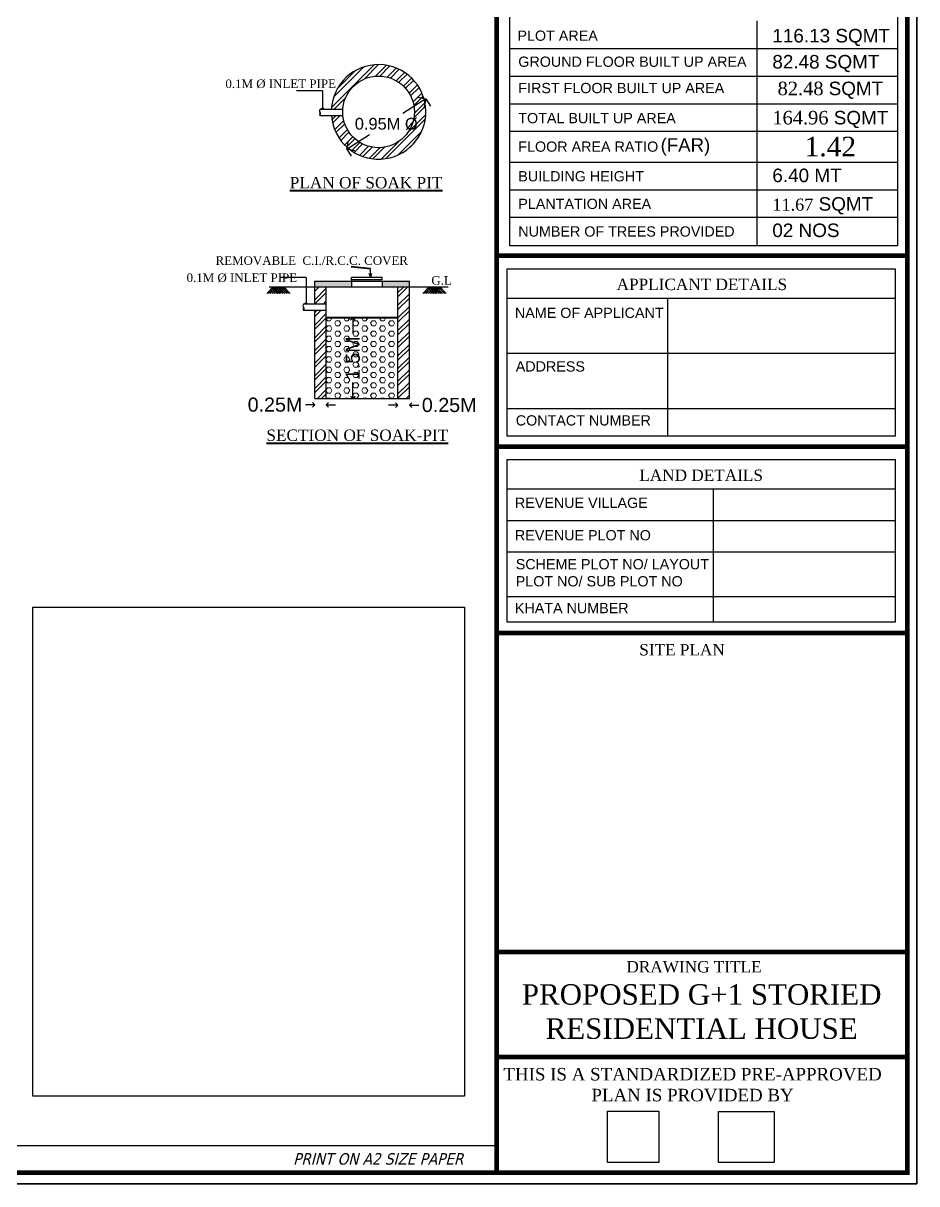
# Model space of a CAD drawing. Header units: metres. Extents: x -9626.4 to -9567, y 28762.6 to 28823.3.
# Drawn here: x -9586.05 to -9567.01, y 28762.61 to 28787.34 of the extents above; entities that cross this region are included whole.
import ezdxf

# ---------------------------------------------------------------- set-up
doc = ezdxf.new("R2010")
doc.units = ezdxf.units.M
doc.header["$PDMODE"] = 34
doc.header["$PDSIZE"] = -15
doc.linetypes.add('CONTINULUS', pattern=[0])
for name, color, linetype, lineweight in [('BUA TOTAL', 3, 'Continuous', 30), ('dw text', 94, 'Continuous', 9), ('FORMAT LINE', 7, 'Continuous', 25), ('PLAN', 7, 'Continuous', 40), ('TEXT', 7, 'Continuous', 20), ('WALL', 7, 'Continuous', 25), ('WALL.', 3, 'Continuous', 30)]:
    doc.layers.add(name, color=color, linetype=linetype, lineweight=lineweight)
doc.styles.add('12', font='times.ttf', dxfattribs={"height": 12})
doc.styles.add('9', font='times.ttf', dxfattribs={"height": 9})
doc.styles.add('Arial', font='arial.ttf', dxfattribs={"height": 0.2})
doc.styles.get("Standard").update_dxf_attribs({"font": 'arial.ttf', "height": 0.25})
doc.styles.add('style2', font='arial.ttf', dxfattribs={"height": 0.3})
doc.dimstyles.new('INT DIM', dxfattribs={"dimtxt": 0.3, "dimasz": 0.1, "dimexe": 0.18, "dimexo": 0.0625, "dimgap": 0.09, "dimtad": 0, "dimzin": 0, "dimdsep": 46, "dimtxsty": 'style2', "dimblk": 'OPEN90', "dimcen": 0.09, "dimse1": 1, "dimse2": 1, "dimclrd": 250, "dimclrt": 256, "dimadec": 0, "dimazin": 0, "dimtfac": 1, "dimtofl": 0, "dimtmove": 0, "dimatfit": 3, "dimfxl": 0.18, "dimtolj": 1, "dimtzin": 0, "dimlwd": -1, "dimarcsym": 0})
doc.dimstyles.new('RAJESH', dxfattribs={"dimtxt": 10, "dimasz": 7, "dimexe": 0.18, "dimexo": 0.0625, "dimgap": 0.09, "dimtad": 0, "dimtih": 1, "dimtoh": 1, "dimdec": 1, "dimzin": 0, "dimdsep": 46, "dimlunit": 4, "dimtxsty": 'Standard', "dimblk": 'OPEN90', "dimcen": 0.09, "dimadec": 0, "dimazin": 0, "dimtfac": 1, "dimtdec": 1, "dimtofl": 0, "dimtmove": 0, "dimatfit": 3, "dimfxl": 0.18, "dimtolj": 1, "dimtzin": 0, "dimarcsym": 0})
picture_1 = doc.add_image_def('image1.png', size_in_pixel=(150, 150))
picture_2 = doc.add_image_def('image2.jpg', size_in_pixel=(235, 215))
picture_3 = doc.add_image_def('image3.jpg', size_in_pixel=(2415, 2738))

# ---------------------------------------------------------------- blocks, each defined once
blk = doc.blocks.new('_Open90')
at = {"layer": 'PLAN', "color": 0, "lineweight": -2}
for p, q in [((0, 0), (-1, 0)), ((-0.5, 0.5), (0, 0)), ((0, 0), (-0.5, -0.5))]:
    blk.add_line(p, q, dxfattribs=at)
blk = doc.blocks.new('*D5')
at = {"color": 0, "linetype": 'Continuous', "lineweight": -2, "transparency": 16777216}
for p, q in [((-9577.473421117547, 28785.73192964116), (-9577.376980384573, 28785.57994548072)), ((-9577.684510229266, 28785.59798417869), (-9577.962432266602, 28785.42163024212)), ((-9578.948374041178, 28784.79600618276), (-9578.670452003857, 28784.97236011933)), ((-9579.159463152895, 28784.6620607203), (-9579.063022419925, 28784.51007655986))]:
    blk.add_line(p, q, dxfattribs=at)
at = {"layer": 'Defpoints', "color": 0, "transparency": 16777216}
for p in [(-9577.710448713136, 28786.10546931682), (-9577.473421117547, 28785.73192964116), (-9579.396490748484, 28785.03560039597)]:
    blk.add_point(p, dxfattribs=at)
at = {"color": 0, "lineweight": -2, "transparency": 16777216, "xscale": 0.25, "yscale": 0.25, "zscale": 0.25}
for p, rotation in [((-9577.473421117547, 28785.73192964116), 32.39695009193054), ((-9579.159463152895, 28784.6620607203), 212.3969500919305)]:
    blk.add_blockref('_Open90', p, dxfattribs=dict(at, rotation=rotation))
at = {"color": 0, "transparency": 16777216, "insert": (-9578.316442135225, 28785.19699518072), "char_height": 0.25, "attachment_point": 5}
blk.add_mtext('\\A1;0.95M %%C', dxfattribs=at)
blk = doc.blocks.new('*D6')
at = {"layer": 'Defpoints', "color": 0, "linetype": 'ByBlock', "ltscale": 5, "transparency": 16777216}
for p in [(-9578.067334237236, 28779.35647148155), (-9577.823485812214, 28779.34617510417), (-9577.823485812214, 28779.2065811766)]:
    blk.add_point(p, dxfattribs=at)
at = {"layer": 'WALL', "color": 250, "ltscale": 5, "transparency": 16777216}
for p, q in [((-9578.167334237234, 28779.2065811766), (-9578.267334237236, 28779.2065811766)), ((-9577.723485812214, 28779.2065811766), (-9577.623485812215, 28779.2065811766))]:
    blk.add_line(p, q, dxfattribs=at)
at = {"layer": 'WALL', "color": 250, "linetype": 'ByBlock', "ltscale": 5, "transparency": 16777216, "xscale": 0.1, "yscale": 0.1, "zscale": 0.1}
blk.add_blockref('_Open90', (-9578.067334237236, 28779.2065811766), dxfattribs=at)
at = {"layer": 'WALL', "color": 250, "linetype": 'ByBlock', "ltscale": 5, "transparency": 16777216, "xscale": 0.1, "yscale": 0.1, "zscale": 0.1, "rotation": 180}
blk.add_blockref('_Open90', (-9577.823485812214, 28779.2065811766), dxfattribs=at)
at = {"layer": 'WALL', "linetype": 'ByBlock', "lineweight": 40, "ltscale": 5, "transparency": 16777216, "insert": (-9576.975641337453, 28779.2065811766), "char_height": 0.3, "attachment_point": 5, "style": 'style2'}
blk.add_mtext('\\A1;0.25M', dxfattribs=at)
blk = doc.blocks.new('*D7')
at = {"layer": 'Defpoints', "color": 0, "linetype": 'ByBlock', "ltscale": 5, "transparency": 16777216}
for p in [(-9579.838637461287, 28779.34617510417), (-9579.59478903627, 28779.34617510417), (-9579.838637461287, 28779.21451679883)]:
    blk.add_point(p, dxfattribs=at)
at = {"layer": 'WALL', "color": 250, "ltscale": 5, "transparency": 16777216}
for p, q in [((-9579.938637461288, 28779.21451679883), (-9580.03863746129, 28779.21451679883)), ((-9579.49478903627, 28779.21451679883), (-9579.394789036269, 28779.21451679883))]:
    blk.add_line(p, q, dxfattribs=at)
at = {"layer": 'WALL', "color": 250, "linetype": 'ByBlock', "ltscale": 5, "transparency": 16777216, "xscale": 0.1, "yscale": 0.1, "zscale": 0.1}
blk.add_blockref('_Open90', (-9579.838637461287, 28779.21451679883), dxfattribs=at)
at = {"layer": 'WALL', "color": 250, "linetype": 'ByBlock', "ltscale": 5, "transparency": 16777216, "xscale": 0.1, "yscale": 0.1, "zscale": 0.1, "rotation": 180}
blk.add_blockref('_Open90', (-9579.59478903627, 28779.21451679883), dxfattribs=at)
at = {"layer": 'WALL', "linetype": 'ByBlock', "lineweight": 40, "ltscale": 5, "transparency": 16777216, "insert": (-9580.686481936053, 28779.21451679883), "char_height": 0.3, "attachment_point": 5, "style": 'style2'}
blk.add_mtext('\\A1;0.25M', dxfattribs=at)
blk = doc.blocks.new('*D8')
at = {"layer": 'Defpoints', "color": 0, "linetype": 'ByBlock', "ltscale": 5, "transparency": 16777216}
for p in [(-9579.095627922841, 28781.06360884372), (-9579.095627922841, 28779.34617510417), (-9579.028391621036, 28779.34617510417)]:
    blk.add_point(p, dxfattribs=at)
at = {"layer": 'WALL', "color": 250, "ltscale": 5, "transparency": 16777216}
for p, q in [((-9579.028391621036, 28780.96360884372), (-9579.028391621036, 28780.72207478431)), ((-9579.028391621036, 28779.44617510417), (-9579.028391621036, 28779.68770916358))]:
    blk.add_line(p, q, dxfattribs=at)
at = {"layer": 'WALL', "color": 250, "linetype": 'ByBlock', "ltscale": 5, "transparency": 16777216, "xscale": 0.1, "yscale": 0.1, "zscale": 0.1}
for p, rotation in [((-9579.028391621036, 28781.06360884372), 90), ((-9579.028391621036, 28779.34617510417), 270)]:
    blk.add_blockref('_Open90', p, dxfattribs=dict(at, rotation=rotation))
at = {"layer": 'WALL', "linetype": 'ByBlock', "lineweight": 40, "ltscale": 5, "transparency": 16777216, "insert": (-9579.028391621043, 28780.20489197393), "char_height": 0.3, "attachment_point": 5, "rotation": 90, "style": 'style2'}
blk.add_mtext('\\A1;1.5M', dxfattribs=at)

msp = doc.modelspace()

# ---------------------------------------------------------------- hatches: boundary and pattern name
h = msp.add_hatch()
h.set_pattern_fill('ANSI32', color=256, scale=28.27630708363635, style=0)
h.set_pattern_definition([(44.99999997683989, (-10179.10920823615, 29137.13535864671), (-0.1349619873608787, 0.1349619872517701), []), (44.99999997683989, (-10179.01923357807, 29137.13535864671), (-0.1349619873608787, 0.1349619872517701), [])])
edge = h.paths.add_edge_path()
edge.add_line((-9579.486716400392, 28785.5060952261), (-9579.242421790628, 28785.5060952261))
edge.add_ellipse((-9578.480283267394, 28785.45519787337), major_axis=(-0.5401137235455458, 0.5401137235455458), ratio=0.9999999998632887, start_angle=-134.99999999999977, end_angle=41.1793300349708, ccw=False)
edge.add_ellipse((-9578.480283267394, 28785.45519787337), major_axis=(0.5401137235539287, 0.5401137235539287), ratio=0.9999999998446574, start_angle=141.3762180739688, end_angle=314.99999999938603, ccw=False)
edge.add_line((-9579.239394407634, 28785.37036895213), (-9579.484425809998, 28785.37036895213))
edge.add_ellipse((-9578.480283267394, 28785.45519787337), major_axis=(0.7125651496358211, 0.7125651496358211), ratio=0.9999999996248622, start_angle=139.8288225698314, end_angle=492.1049033253448)
h = msp.add_hatch(color=256)
h.paths.add_polyline_path([(-9579.053604225553, 28781.72527442934), (-9579.053604225553, 28781.84742000967), (-9579.838637461287, 28781.84742000967), (-9579.838637461287, 28781.72527442934)])
h.paths.add_polyline_path([(-9578.400236915484, 28781.84742000967), (-9578.400236915484, 28781.72527442934), (-9577.823485812214, 28781.72527442934), (-9577.823485812214, 28781.84742000967)])
msp.add_hatch(color=256).paths.add_polyline_path([(-9579.053604225553, 28781.87456347195), (-9579.053604225553, 28781.84742000967), (-9578.40216113002, 28781.84742000967), (-9578.40216113002, 28781.87456347195)])
h = msp.add_hatch()
h.set_pattern_fill('ANSI32', color=256, scale=28.27630708363635, style=0)
h.set_pattern_definition([(44.99999997683989, (-10179.45998660551, 29128.45350891936), (-0.1349619873608787, 0.1349619872517701), []), (44.99999997683989, (-10179.37001194743, 29128.45350891936), (-0.1349619873608787, 0.1349619872517701), [])])
h.paths.add_polyline_path([(-9579.838637461287, 28779.34617510417), (-9579.59478903627, 28779.34617510417), (-9579.59478903627, 28781.22361315504), (-9579.838637461287, 28781.22361315504)])
h.paths.add_polyline_path([(-9579.59478903627, 28781.72527442934), (-9579.838637461287, 28781.72527442934), (-9579.838637461287, 28781.35933942902), (-9579.59478903627, 28781.35933942902)])
h.paths.add_polyline_path([(-9578.067334237236, 28779.34617510417), (-9577.823485812214, 28779.34617510417), (-9577.823485812214, 28781.72527442934), (-9578.067334237236, 28781.72527442934)])
at = {"layer": 'WALL.', "lineweight": 20}
h = msp.add_hatch(dxfattribs=at)
h.set_pattern_fill('HEX', color=9, scale=28.27630708363635, style=0)
h.set_pattern_definition([(0, (-10179.45998660551, 29128.45350891936), (0, 0.1101960011737105), [0.0636216909768603, -0.1272433819537207]), (120.0000000200572, (-10179.45998660551, 29128.45350891936), (-0.0954325364890446, -0.0550980005868553), [0.0636216909382838, -0.1272433818765675]), (59.99999997994277, (-10179.39636491454, 29128.45350891936), (-0.0954325364890446, 0.0550980005868553), [0.0636216909382846, -0.1272433818765692])])
h.paths.add_polyline_path([(-9579.59478903627, 28781.06360884372), (-9579.59478903627, 28779.34617510417), (-9578.067334237236, 28779.34617510417), (-9578.067334237236, 28781.06360884372)])

# ---------------------------------------------------------------- linework, layer by layer
for p, q in [((-9579.674108063802, 28785.90020550262), (-9580.230381214393, 28785.90020550262)), ((-9579.674108063802, 28785.90020550262), (-9579.674108063802, 28785.50289860728)), ((-9579.242421790628, 28785.5060952261), (-9579.725628896053, 28785.5060952261)), ((-9579.674108063802, 28785.50289860728), (-9579.700887085972, 28785.53511974137)), ((-9579.674108063802, 28785.50289860728), (-9579.647329041632, 28785.53511974137)), ((-9579.239394407634, 28785.37036895213), (-9579.725628896053, 28785.37036895213)), ((-9578.648000754632, 28781.92885039654), (-9578.677748070182, 28782.01058640999)), ((-9578.648000754632, 28781.92885039654), (-9578.651420084425, 28782.10976226059)), ((-9578.648000754632, 28781.92885039654), (-9578.621363289069, 28782.01165211215)), ((-9580.02488643316, 28781.92516219694), (-9580.581159583744, 28781.92516219694)), ((-9580.02488643316, 28781.92516219694), (-9580.02488643316, 28781.35614281019)), ((-9579.838637461287, 28781.35933942902), (-9579.838637461287, 28781.84742000967)), ((-9579.838637461287, 28781.84742000967), (-9577.823485812214, 28781.84742000967)), ((-9579.053604225553, 28781.87456347195), (-9579.053604225553, 28781.92885039654)), ((-9578.40216113002, 28781.92885039654), (-9579.053604225553, 28781.92885039654)), ((-9579.053604225553, 28781.87456347195), (-9579.053604225553, 28781.84742000967)), ((-9578.40216113002, 28781.87456347195), (-9579.053604225553, 28781.87456347195)), ((-9579.053604225553, 28781.84742000967), (-9579.053604225553, 28781.72527442934)), ((-9578.40216113002, 28781.87456347195), (-9578.40216113002, 28781.92885039654)), ((-9578.400236915484, 28781.84742000967), (-9578.400236915484, 28781.72527442934)), ((-9577.823485812214, 28779.34617510417), (-9577.823485812214, 28781.84742000967)), ((-9580.726694153353, 28781.72527442934), (-9580.862749546382, 28781.58789039327)), ((-9580.688492668787, 28781.72527442934), (-9580.824548061853, 28781.58789039327)), ((-9580.80860576806, 28781.72527442934), (-9576.994844593894, 28781.72527442934)), ((-9580.650291184262, 28781.72527442934), (-9580.786346577324, 28781.58789039327)), ((-9580.76489563788, 28781.72527442934), (-9580.628840244817, 28781.58789039327)), ((-9580.612089699733, 28781.72527442934), (-9580.748145092763, 28781.58789039327)), ((-9580.726694153353, 28781.72527442934), (-9580.590638760288, 28781.58789039327)), ((-9580.573888215173, 28781.72527442934), (-9580.709943608232, 28781.58789039327)), ((-9580.688492668787, 28781.72527442934), (-9580.55243727576, 28781.58789039327)), ((-9580.535686730638, 28781.72527442934), (-9580.671742123704, 28781.58789039327)), ((-9580.650291184262, 28781.72527442934), (-9580.514235791197, 28781.58789039327)), ((-9580.497485246113, 28781.72527442934), (-9580.633540639143, 28781.58789039327)), ((-9580.612089699733, 28781.72527442934), (-9580.476034306668, 28781.58789039327)), ((-9580.459283761553, 28781.72527442934), (-9580.595339154614, 28781.58789039327)), ((-9580.573888215173, 28781.72527442934), (-9580.43783282214, 28781.58789039327)), ((-9580.535686730638, 28781.72527442934), (-9580.399631337576, 28781.58789039327)), ((-9580.497485246113, 28781.72527442934), (-9580.36142985305, 28781.58789039327)), ((-9579.838637461287, 28781.72527442934), (-9577.823485812214, 28781.72527442934)), ((-9579.59478903627, 28779.34617510417), (-9579.59478903627, 28781.72527442934)), ((-9578.067334237236, 28779.34617510417), (-9578.067334237236, 28781.72527442934)), ((-9577.40418442826, 28781.72527442934), (-9577.54023982129, 28781.58789039327)), ((-9577.365982943698, 28781.72527442934), (-9577.502038336763, 28781.58789039327)), ((-9577.327781459167, 28781.72527442934), (-9577.463836852232, 28781.58789039327)), ((-9577.442385912787, 28781.72527442934), (-9577.306330519725, 28781.58789039327)), ((-9577.28957997464, 28781.72527442934), (-9577.425635367672, 28781.58789039327)), ((-9577.40418442826, 28781.72527442934), (-9577.268129035197, 28781.58789039327)), ((-9577.251378490078, 28781.72527442934), (-9577.387433883145, 28781.58789039327)), ((-9577.365982943698, 28781.72527442934), (-9577.229927550668, 28781.58789039327)), ((-9577.213177005551, 28781.72527442934), (-9577.349232398612, 28781.58789039327)), ((-9577.327781459167, 28781.72527442934), (-9577.191726066108, 28781.58789039327)), ((-9577.17497552102, 28781.72527442934), (-9577.31103091405, 28781.58789039327)), ((-9577.28957997464, 28781.72527442934), (-9577.15352458158, 28781.58789039327)), ((-9577.13677403646, 28781.72527442934), (-9577.272829429525, 28781.58789039327)), ((-9577.251378490078, 28781.72527442934), (-9577.115323097049, 28781.58789039327)), ((-9577.213177005551, 28781.72527442934), (-9577.077121612489, 28781.58789039327)), ((-9577.17497552102, 28781.72527442934), (-9577.03892012796, 28781.58789039327)), ((-9579.59478903627, 28781.35933942902), (-9580.076407265415, 28781.35933942902)), ((-9580.02488643316, 28781.35614281019), (-9580.05166545533, 28781.38836394428)), ((-9580.02488643316, 28781.35614281019), (-9579.998107410993, 28781.38836394428)), ((-9579.59478903627, 28781.22361315504), (-9580.076407265415, 28781.22361315504)), ((-9579.838637461287, 28779.34617510417), (-9579.838637461287, 28781.22361315504)), ((-9579.838637461287, 28779.34617510417), (-9577.823485812214, 28779.34617510417))]:
    msp.add_line(p, q)
at = {"lineweight": 40}
msp.add_line((-9578.651420084425, 28782.10976226059), (-9579.061766341325, 28782.15076403534), dxfattribs=at)
for centre, major_axis, ratio, start_param, end_param in [((-9578.480283267394, 28785.45519787337), (0.7125651496647804, 0.71256514966478), 0.999999999634015, 2.440473342850118, 8.588850828037376), ((-9578.480283267394, 28785.45519787337), (0.5401137235153475, 0.5401137235153473), 0.9999999999758001, 5.497787143770038, 11.78097245094962), ((-9579.695079133504, 28785.47216365761), (0.0322849758580626, 0.0322849758580626), 1, 1.518398054028877, 3.19399092635581), ((-9579.683798413362, 28785.40430052062), (0.0380863533420956, 0.0380863533420956), 1, 1.674680511338043, 3.037708469046646), ((-9579.767459378712, 28785.40430052062), (-0.0380863533254593, 0.0380863533254593), 0.9999999999999996, 3.245476837749993, 4.608504796224488), ((-9580.034576782757, 28781.25754472354), (-0.0380863533254593, 0.0380863533254593), 0.9999999999999996, 0.1038841841602016, 1.466912142634694), ((-9580.045857502864, 28781.32540786052), (0.0322849758580626, 0.0322849758580626), 1, 1.518398054028877, 3.19399092635581), ((-9580.118237748073, 28781.25754472354), (-0.0380863533254593, 0.0380863533254593), 0.9999999999999996, 3.245476837749993, 4.608504796224488)]:
    msp.add_ellipse(centre, major_axis=major_axis, ratio=ratio, start_param=start_param, end_param=end_param)
at = {"layer": 'BUA TOTAL', "linetype": 'CONTINULUS', "ltscale": 0.05}
msp.add_lwpolyline([(-9626.413989917255, 28762.61137128627), (-9626.413989917255, 28804.66137128632), (-9567.013989917346, 28804.66137128632), (-9567.013989917346, 28762.61137128627)], close=True, dxfattribs=at)
at = {"layer": 'FORMAT LINE', "ltscale": 0.1}
for p, q in [((-9570.423399045003, 28787.39319243239), (-9570.423399045003, 28782.60294014486)), ((-9575.683515921604, 28786.80515562308), (-9567.422662641964, 28786.80515562308)), ((-9575.683515921604, 28786.21711881377), (-9567.422662641964, 28786.21711881377)), ((-9575.683515921604, 28785.62908200445), (-9567.422662641964, 28785.62908200445)), ((-9575.683515921604, 28785.04104519514), (-9567.422662641964, 28785.04104519514)), ((-9575.683515921604, 28784.38508242913), (-9567.422662641964, 28784.38508242913)), ((-9575.683515921604, 28783.79704561981), (-9567.422662641964, 28783.79704561981)), ((-9575.683515921604, 28783.2090088105), (-9567.422662641964, 28783.2090088105)), ((-9575.737835246777, 28781.48663658731), (-9567.47698196713, 28781.48663658731)), ((-9572.321917139865, 28781.48663658731), (-9572.321917139865, 28778.54645254074)), ((-9575.737835246777, 28780.31056296867), (-9567.47698196713, 28780.31056296867)), ((-9575.737835246777, 28779.13448935005), (-9567.47698196713, 28779.13448935005)), ((-9575.737835246777, 28777.41848229511), (-9567.47698196713, 28777.41848229511)), ((-9571.351089620335, 28777.41848229511), (-9571.351089620335, 28774.5781077781)), ((-9575.737835246777, 28776.74739268572), (-9567.47698196713, 28776.74739268572)), ((-9575.737835246777, 28776.07630872462), (-9567.47698196713, 28776.07630872462)), ((-9575.737835246777, 28775.12693539827), (-9567.47698196713, 28775.12693539827))]:
    msp.add_line(p, q, dxfattribs=at)
for points in [[(-9626.413989917255, 28762.61137128627), (-9567.013989917346, 28762.61137128627), (-9567.013989917346, 28804.66137128632), (-9626.413989917255, 28804.66137128632)], [(-9575.683515921604, 28789.23303149931), (-9567.422662641964, 28789.23303149931), (-9567.422662641964, 28782.60294014486), (-9575.683515921604, 28782.60294014486)], [(-9575.737835246777, 28782.11253771611), (-9567.47698196713, 28782.11253771611), (-9567.47698196713, 28778.54645254074), (-9575.737835246777, 28778.54645254074)], [(-9575.737835246777, 28778.04438342391), (-9567.47698196713, 28778.04438342391), (-9567.47698196713, 28774.5781077781), (-9575.737835246777, 28774.5781077781)]]:
    msp.add_lwpolyline(points, close=True, dxfattribs=at)
at = {"layer": 'FORMAT LINE', "ltscale": 0.1, "const_width": 0.0999998}
msp.add_lwpolyline([(-9626.213990317308, 28762.85106544563), (-9567.213989517393, 28762.85106544563), (-9567.213989517393, 28804.46137168632), (-9626.213990317308, 28804.46137168632)], close=True, dxfattribs=at)
for points in [[(-9575.964670512836, 28762.86299060157), (-9575.964670512836, 28804.46137168632)], [(-9575.964670512836, 28782.38887312971), (-9567.213989517393, 28782.38887312971)], [(-9575.964670512836, 28778.32071883752), (-9567.213989517393, 28778.32071883752)], [(-9575.964670512836, 28774.35237407487), (-9567.213989517393, 28774.35237407487)], [(-9575.964670512836, 28767.54941166919), (-9567.213989517393, 28767.54941166919)], [(-9575.964670512836, 28765.31097754357), (-9567.213989517393, 28765.31097754357)]]:
    msp.add_lwpolyline(points, dxfattribs=at)
at = {"layer": 'FORMAT LINE', "ltscale": 0.1}
msp.add_lwpolyline([(-9626.213990317308, 28763.42436843112), (-9575.964670512836, 28763.42436843112)], dxfattribs=at)
at = {"layer": 'WALL.', "color": 9, "lineweight": 40}
msp.add_line((-9578.067334237236, 28781.06360884372), (-9579.59478903627, 28781.06360884372), dxfattribs=at)

# ---------------------------------------------------------------- texts
at = {"layer": 'dw text', "linetype": 'CONTINULUS', "ltscale": 0.05, "attachment_point": 1, "style": 'Arial'}
for s, insert, char_height, width in [('PLOT AREA', (-9575.521069469694, 28787.18822304935), 0.2182658362294155, 3.929740637331267), ('GROUND FLOOR BUILT UP AREA', (-9575.503019863925, 28786.63367532183), 0.2182658362294155, 5.697344592166334), ('FIRST FLOOR BUILT UP AREA', (-9575.503019863925, 28786.07220900823), 0.2182658362294155, 4.953080314296673), ('TOTAL BUILT UP AREA', (-9575.503019863925, 28785.43138212539), 0.2182658362294155, 3.929740637331267), ('FLOOR AREA RATIO ', (-9575.503019863925, 28784.82397249977), 0.2182658362294155, 3.929740637331267), ('(FAR)', (-9572.471137602002, 28784.89126817822), 0.2837455870982401, 5.10866282853065), ('BUILDING HEIGHT', (-9575.503019863925, 28784.19239062558), 0.2182658362294155, 3.929740637331267), ('PLANTATION AREA', (-9575.503019863925, 28783.60435381626), 0.2182658362294155, 3.929740637331267), ('NUMBER OF TREES PROVIDED', (-9575.503019863925, 28783.01631700695), 0.2182658362294155, 5.167905410858653), ('NAME OF APPLICANT', (-9575.575388794865, 28781.28166720427), 0.2182658362294155, 3.929740637331267), ('ADDRESS', (-9575.557339189094, 28780.13908266743), 0.2182658362294155, 5.697344592166334), ('CONTACT NUMBER', (-9575.557339189094, 28778.98957954451), 0.2182658362294155, 4.953080314296673), ('REVENUE VILLAGE', (-9575.575388794865, 28777.23286983655), 0.2182658362294155, 4.953080314296673), ('REVENUE PLOT NO', (-9575.575388794865, 28776.54242330268), 0.2182658362294155, 3.120707415082141), ('SCHEME PLOT NO/ LAYOUT PLOT NO/ SUB PLOT NO', (-9575.557339189094, 28775.92502665407), 0.2182658362294155, 4.423131543540511), ('KHATA NUMBER', (-9575.575388794865, 28774.98913078555), 0.2182658362294155, 3.120707415082141)]:
    msp.add_mtext(s, dxfattribs=dict(at, insert=insert, char_height=char_height, width=width))
for s, width, gutter_width, insert, char_height in [('116.13 SQMT', 2.838112793284381, 1, (-9570.091240586087, 28787.22289670188), 0.2881109038228284), ('82.48 SQMT', 2.838112793284381, 1, (-9570.091240586087, 28786.66770728457), 0.2881109038228284), (' {\\fTimes New Roman|b0|i0|c0|p18;82.48 }SQMT', 2.838112793284381, 1, (-9570.091240586087, 28786.0989777214), 0.2881109038228284), ('{\\fTimes New Roman|b0|i0|c0|p18;164.96} SQMT', 2.838112793284381, 1, (-9570.091240586087, 28785.47608757486), 0.2881109038228284), ('{\\fTimes New Roman|b0|i0|c0|p18;1.42}', 2.838112793284381, 1, (-9569.40368880022, 28784.92501175246), 0.414879701504873), ('6.40 MT', 2.838112793284381, 1, (-9570.091240586087, 28784.24609516411), 0.2881109038228284), ('{\\fTimes New Roman|b0|i0|c0|p18;\\H0.89286x;11.67} SQMT', 2.838112793284381, 1, (-9570.091240586087, 28783.63787749747), 0.2881109038228284), ('02 NOS', 2.838112793284381, 1, (-9570.091240586087, 28783.07513733637), 0.2881109038228284), ('{\\fTimes New Roman|b0|i0|c0|p18;APPLICANT DETAILS}', 4.366378485923632, 1.5, (-9573.408421170894, 28781.90050027675), 0.2425175958104616), ('{\\fTimes New Roman|b0|i0|c0|p18;LAND DETAILS}', 4.366378485923632, 1.5, (-9572.925955299212, 28777.83234598455), 0.2425175958104616), ('{\\fTimes New Roman|b0|i0|c0|p18;SITE PLAN}', 4.366378485923632, 1.5, (-9572.925955299212, 28774.11351055418), 0.2425175958104616), ('{\\fTimes New Roman|b0|i0|c0|p18;DRAWING TITLE}', 4.366378485923632, 1.5, (-9573.199506822906, 28767.35776617573), 0.2425175958104616), ('\\pxqc;{\\fTimes New Roman|b0|i0|c0|p18;PROPOSED G+1 STORIED RESIDENTIAL HOUSE}', 8.879254577172105, 1.5, (-9576.036429633321, 28766.86470867623), 0.4365316724588311), ('\\pxqc;{\\fTimes New Roman|b0|i0|c0|p18;THIS IS A STANDARDIZED PRE-APPROVED PLAN IS PROVIDED BY}', 8.156858703822763, 1.5, (-9575.869370003998, 28765.08009379566), 0.2667693553915078), ('{\\fTahoma|b0|i1|c0|p34;\\C251;\\c6710371;PRINT ON A2 SIZE PAPER}', 5.013586265074991, 0.6, (-9580.300312956577, 28763.26488396325), 0.2449672684954158)]:
    msp.add_mtext_dynamic_manual_height_columns(s, width=width, gutter_width=gutter_width, heights=[0], dxfattribs=dict(at, insert=insert, char_height=char_height))
at = {"layer": 'TEXT', "lineweight": 40, "style": '9'}
for s, p in [('0.1M %%C INLET PIPE', (-9581.742916926121, 28785.96365664942)), ('REMOVABLE  C.I./R.C.C. COVER', (-9581.952376164232, 28782.1947831187)), ('0.1M %%C INLET PIPE', (-9582.570272136241, 28781.82921927633)), ('G.L', (-9577.355864435953, 28781.77222420164))]:
    msp.add_text(s, height=0.18224963546346, dxfattribs=at).set_placement(p)
at = {"layer": 'TEXT', "linetype": 'Continuous', "lineweight": 40, "style": '12'}
for s, p in [('%%UPLAN OF SOAK PIT', (-9580.372483361109, 28783.82505517109)), ('%%USECTION OF SOAK-PIT', (-9580.870621779197, 28778.44220787003))]:
    msp.add_text(s, height=0.2429995139512801, dxfattribs=at).set_placement(p)

# ---------------------------------------------------------------- dimensions: what is measured, and where the dimension line sits
dim = msp.add_aligned_dim(p1=(-9579.396490748484, 28785.03560039597), p2=(-9577.710448713136, 28786.10546931682), distance=-0.4423957169356769, text='0.95M %%C', dimstyle='RAJESH', override={"dimasz": 0.25, "dimdec": 2, "dimlunit": 2, "dimtdec": 2, "dimfxl": 0, "dimfxlon": 1, "dimarcsym": 1})
dim.commit()
dim.dimension.update_dxf_attribs({"geometry": '*D5', "text_midpoint": (-9578.316442135225, 28785.19699518072)})
at = {"layer": 'WALL', "linetype": 'ByBlock', "lineweight": 40, "ltscale": 5}
dim = msp.add_linear_dim(base=(-9579.028391621036, 28779.34617510417), p1=(-9579.095627922841, 28781.06360884372), p2=(-9579.095627922841, 28779.34617510417), angle=90, text='1.5M', dimstyle='INT DIM', override={"dimfxlon": 1}, dxfattribs=at)
dim.commit()
dim.dimension.update_dxf_attribs({"geometry": '*D8', "text_midpoint": (-9579.028391621043, 28780.20489197393)})
for base, p1, p2, picture, middle in [((-9579.838637461287, 28779.21451679883), (-9579.59478903627, 28779.34617510417), (-9579.838637461287, 28779.34617510417), '*D7', (-9580.686481936053, 28779.21451679883)), ((-9577.823485812214, 28779.2065811766), (-9578.067334237236, 28779.35647148155), (-9577.823485812214, 28779.34617510417), '*D6', (-9576.975641337453, 28779.2065811766))]:
    dim = msp.add_linear_dim(base=base, p1=p1, p2=p2, text='0.25M', dimstyle='INT DIM', override={"dimfxlon": 1}, dxfattribs=at)
    dim.commit()
    dim.dimension.update_dxf_attribs({"geometry": picture, "text_midpoint": middle})

# ---------------------------------------------------------------- pictures from other files: only their frames are drawn
image = msp.add_image(picture_3, insert=(-9585.842367083207, 28764.48027128775), size_in_units=(9.193022769862344, 10.422565773864637))
image.dxf.flags = 7
image = msp.add_image(picture_1, insert=(-9573.600343084197, 28763.06242259337), size_in_units=(1.09361329833771, 1.09361329833771))
image.dxf.flags = 7
image = msp.add_image(picture_2, insert=(-9571.241168509308, 28763.06242259337), size_in_units=(1.1898809999999955, 1.0886145319148894))
image.dxf.flags = 7

doc.saveas('drawing.dxf')
